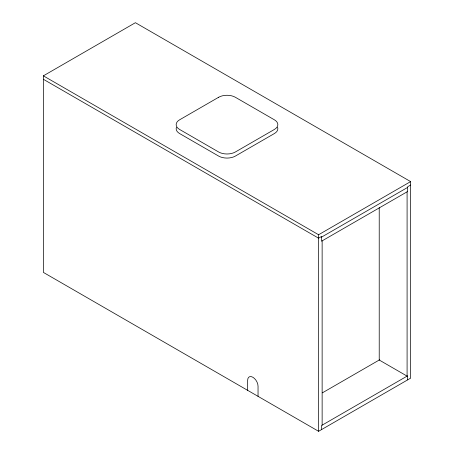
<?xml version="1.0" encoding="UTF-8"?>
<svg xmlns="http://www.w3.org/2000/svg" width="454" height="454" viewBox="0 0 454 454"><rect width="100%" height="100%" fill="white"/><g stroke="black" fill="none" stroke-linecap="round" stroke-linejoin="round"><path stroke-width="0.68" d="M43.368 75.841L135.405 22.7L410.632 181.6L410.632 378.159L318.594 431.3L43.368 272.4L43.368 75.841L318.594 234.741L410.632 181.6M410.632 185.045L407.652 186.764L407.652 191.497L321.574 241.193L321.574 236.46L318.594 238.185L43.368 79.28M321.574 237.107L407.652 187.411M322.391 392.835L379.777 359.704M407.652 379.885L407.652 375.799L321.574 425.489L321.574 429.58M407.09 191.821L407.09 376.116L379.221 360.022L379.221 207.626M322.136 240.87L322.136 425.171M318.594 234.741L318.594 431.3M258.042 396.342L258.042 386.24A7.338 4.239 60 0 0 252.855 377.251A7.338 4.239 60 0 0 247.663 380.248L247.663 390.349M176.402 127.319A11.827 6.827 0 0 0 179.614 133.55L218.635 156.08A11.827 6.827 0 0 0 235.365 156.08L274.386 133.55A11.827 6.827 0 0 0 277.598 127.319M218.635 97.275L179.614 119.805A11.827 6.827 0 0 0 179.614 129.458L218.635 151.988A11.827 6.827 0 0 0 235.365 151.988L274.386 129.458A11.827 6.827 0 0 0 274.386 119.805L235.365 97.275A11.827 6.827 0 0 0 218.635 97.275"/></g></svg>
